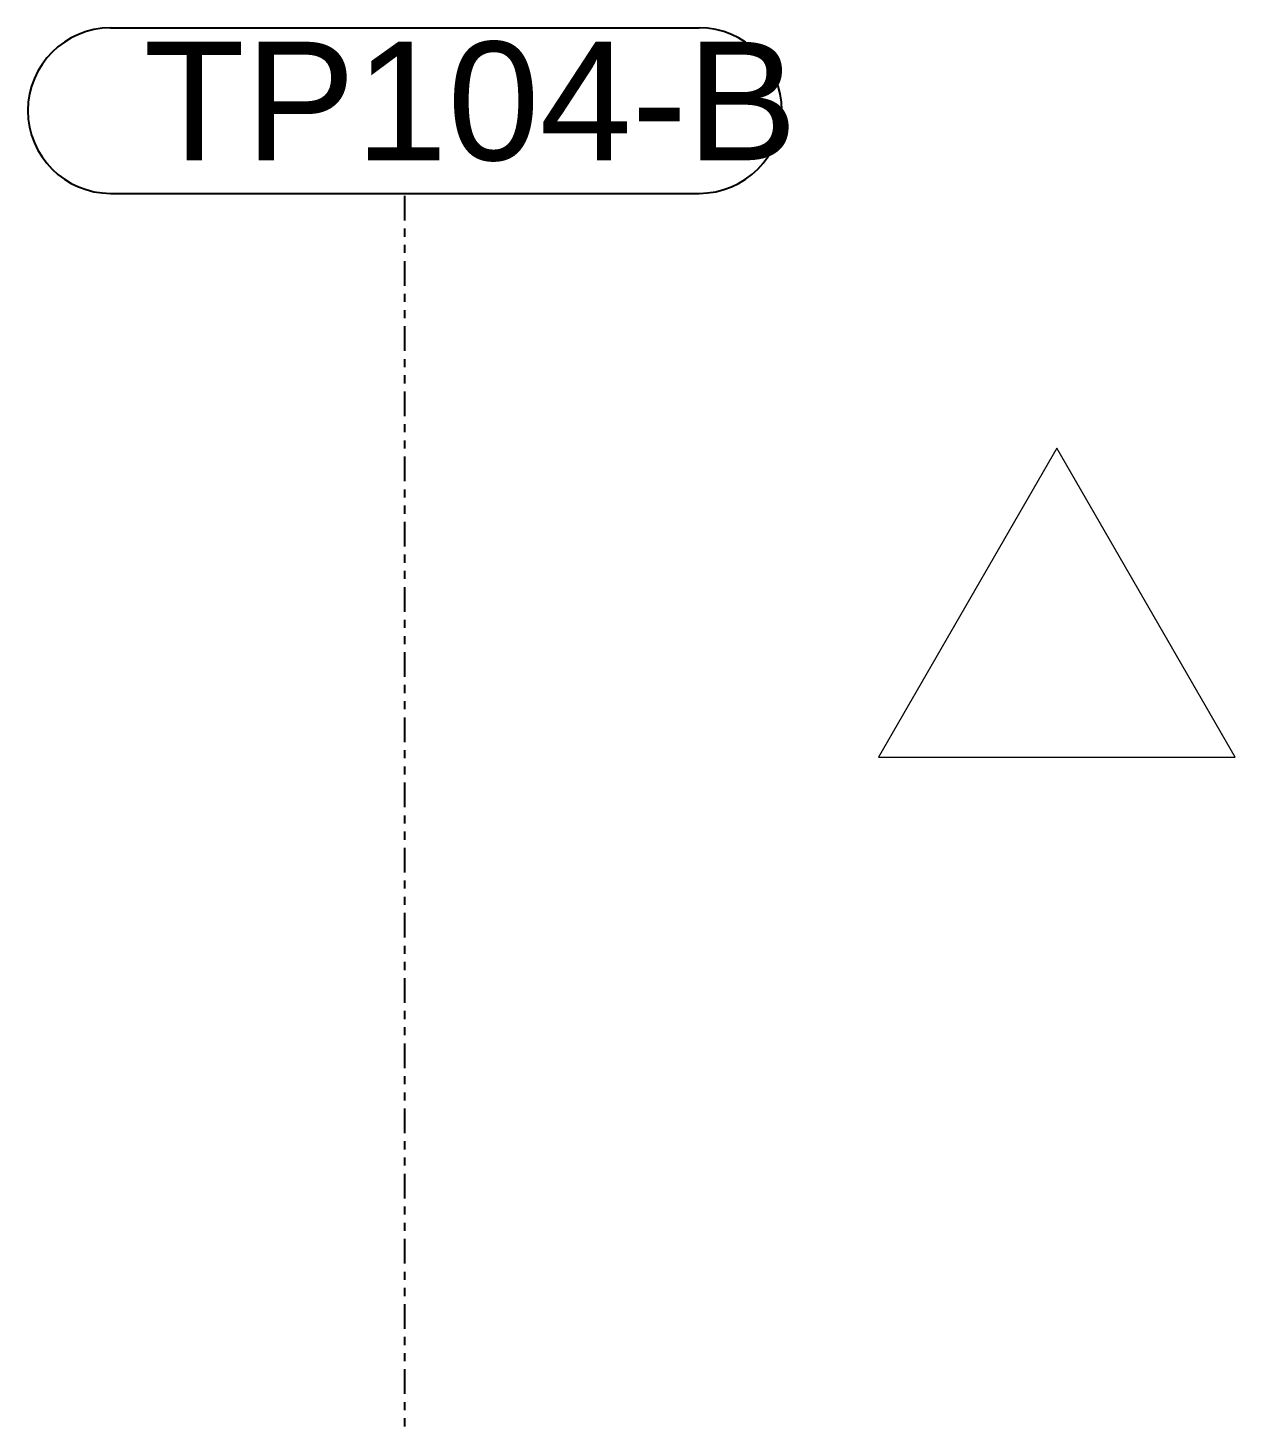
# Model space of a CAD drawing. Header units: inches. Extents: x 209270 to 234360, y -180214 to -150194.
# Drawn here: x 225056 to 226515, y -154674 to -152991 of the extents above; entities that cross this region are included whole.
import ezdxf

# ---------------------------------------------------------------- set-up
doc = ezdxf.new("R2010")
doc.units = ezdxf.units.IN
doc.header["$LTSCALE"] = 10
doc.header["$MEASUREMENT"] = 0
doc.linetypes.add('DXK_LINE_DOT5', pattern=[7.8785, 2.979, -0.9799, 0.9799, -0.9799, 0.9799, -0.9799])
doc.layers.get('0').update_dxf_attribs({"color": 1})
for name, color, linetype in [('_STR_0', 5, 'Continuous'), ('_STR_10', 5, 'Continuous'), ('_STR_2', 5, 'Continuous')]:
    doc.layers.add(name, color=color, linetype=linetype)
doc.layers.add('REV-C', color=1, linetype='Continuous', lineweight=18)
doc.styles.add('Arial', font='arial.ttf', dxfattribs={"height": 0.2})

# ---------------------------------------------------------------- blocks, each defined once
blk = doc.blocks.new('A$Ca106b763')
at = {"layer": 'REV-C'}
blk.add_lwpolyline([(0, 373.2), (-215.5, 0), (215.5, 0)], close=True, dxfattribs=at)
blk = doc.blocks.new('GridLine-116860372-116903 - 114867')
at = {"layer": '_STR_10', "linetype": 'Continuous'}
for p, q in [((225156.3, -152991), (225867.4, -152991)), ((225156.3, -153191), (225867.4, -153191))]:
    blk.add_line(p, q, dxfattribs=at)
for centre, start, end in [((225156.3, -153091), 90, 270), ((225867.4, -153091), 270, 90)]:
    blk.add_arc(centre, 100, start, end, dxfattribs=at)
at = {"layer": '_STR_2', "linetype": 'DXK_LINE_DOT5'}
blk.add_line((225511.9, -165356.7), (225511.9, -153191), dxfattribs=at)
at = {"layer": '_STR_10', "linetype": 'Continuous', "style": 'Arial'}
blk.add_text('TP104-B', height=143.26, dxfattribs=at).set_placement((225196.3, -153151))
blk = doc.blocks.new('OVERLAY_DRAWING')
at = {"layer": '_STR_0', "zscale": 0.8}
blk.add_blockref('GridLine-116860372-116903 - 114867', (0, 0), dxfattribs=at)
at = {"layer": 'REV-C'}
blk.add_blockref('A$Ca106b763', (226299.5, -153872.3, 0), dxfattribs=at)

msp = doc.modelspace()

# ---------------------------------------------------------------- block references
msp.add_blockref('OVERLAY_DRAWING', (0, 0))

doc.saveas('drawing.dxf')
